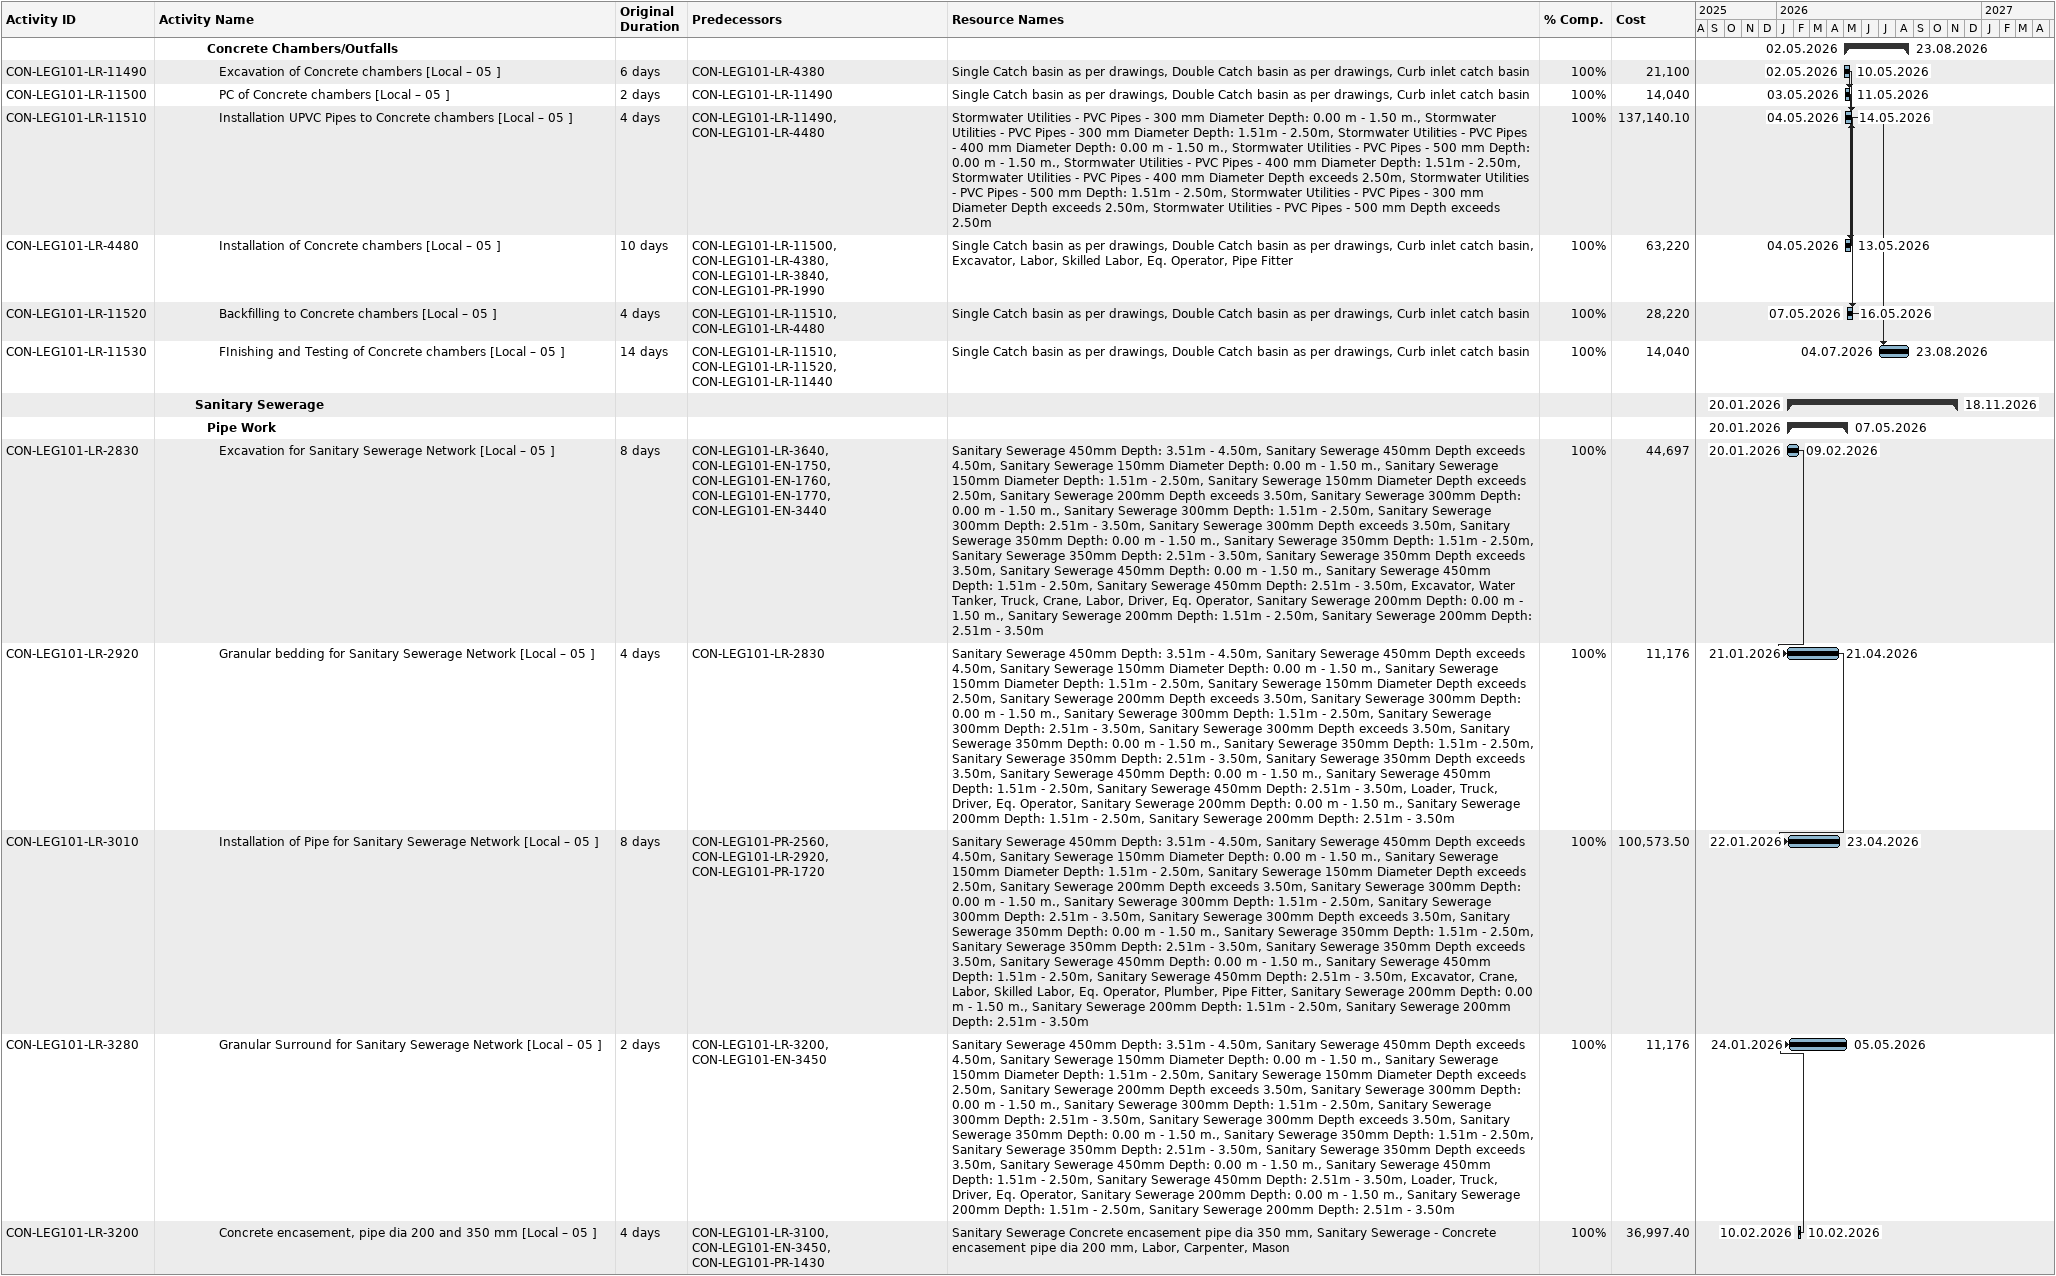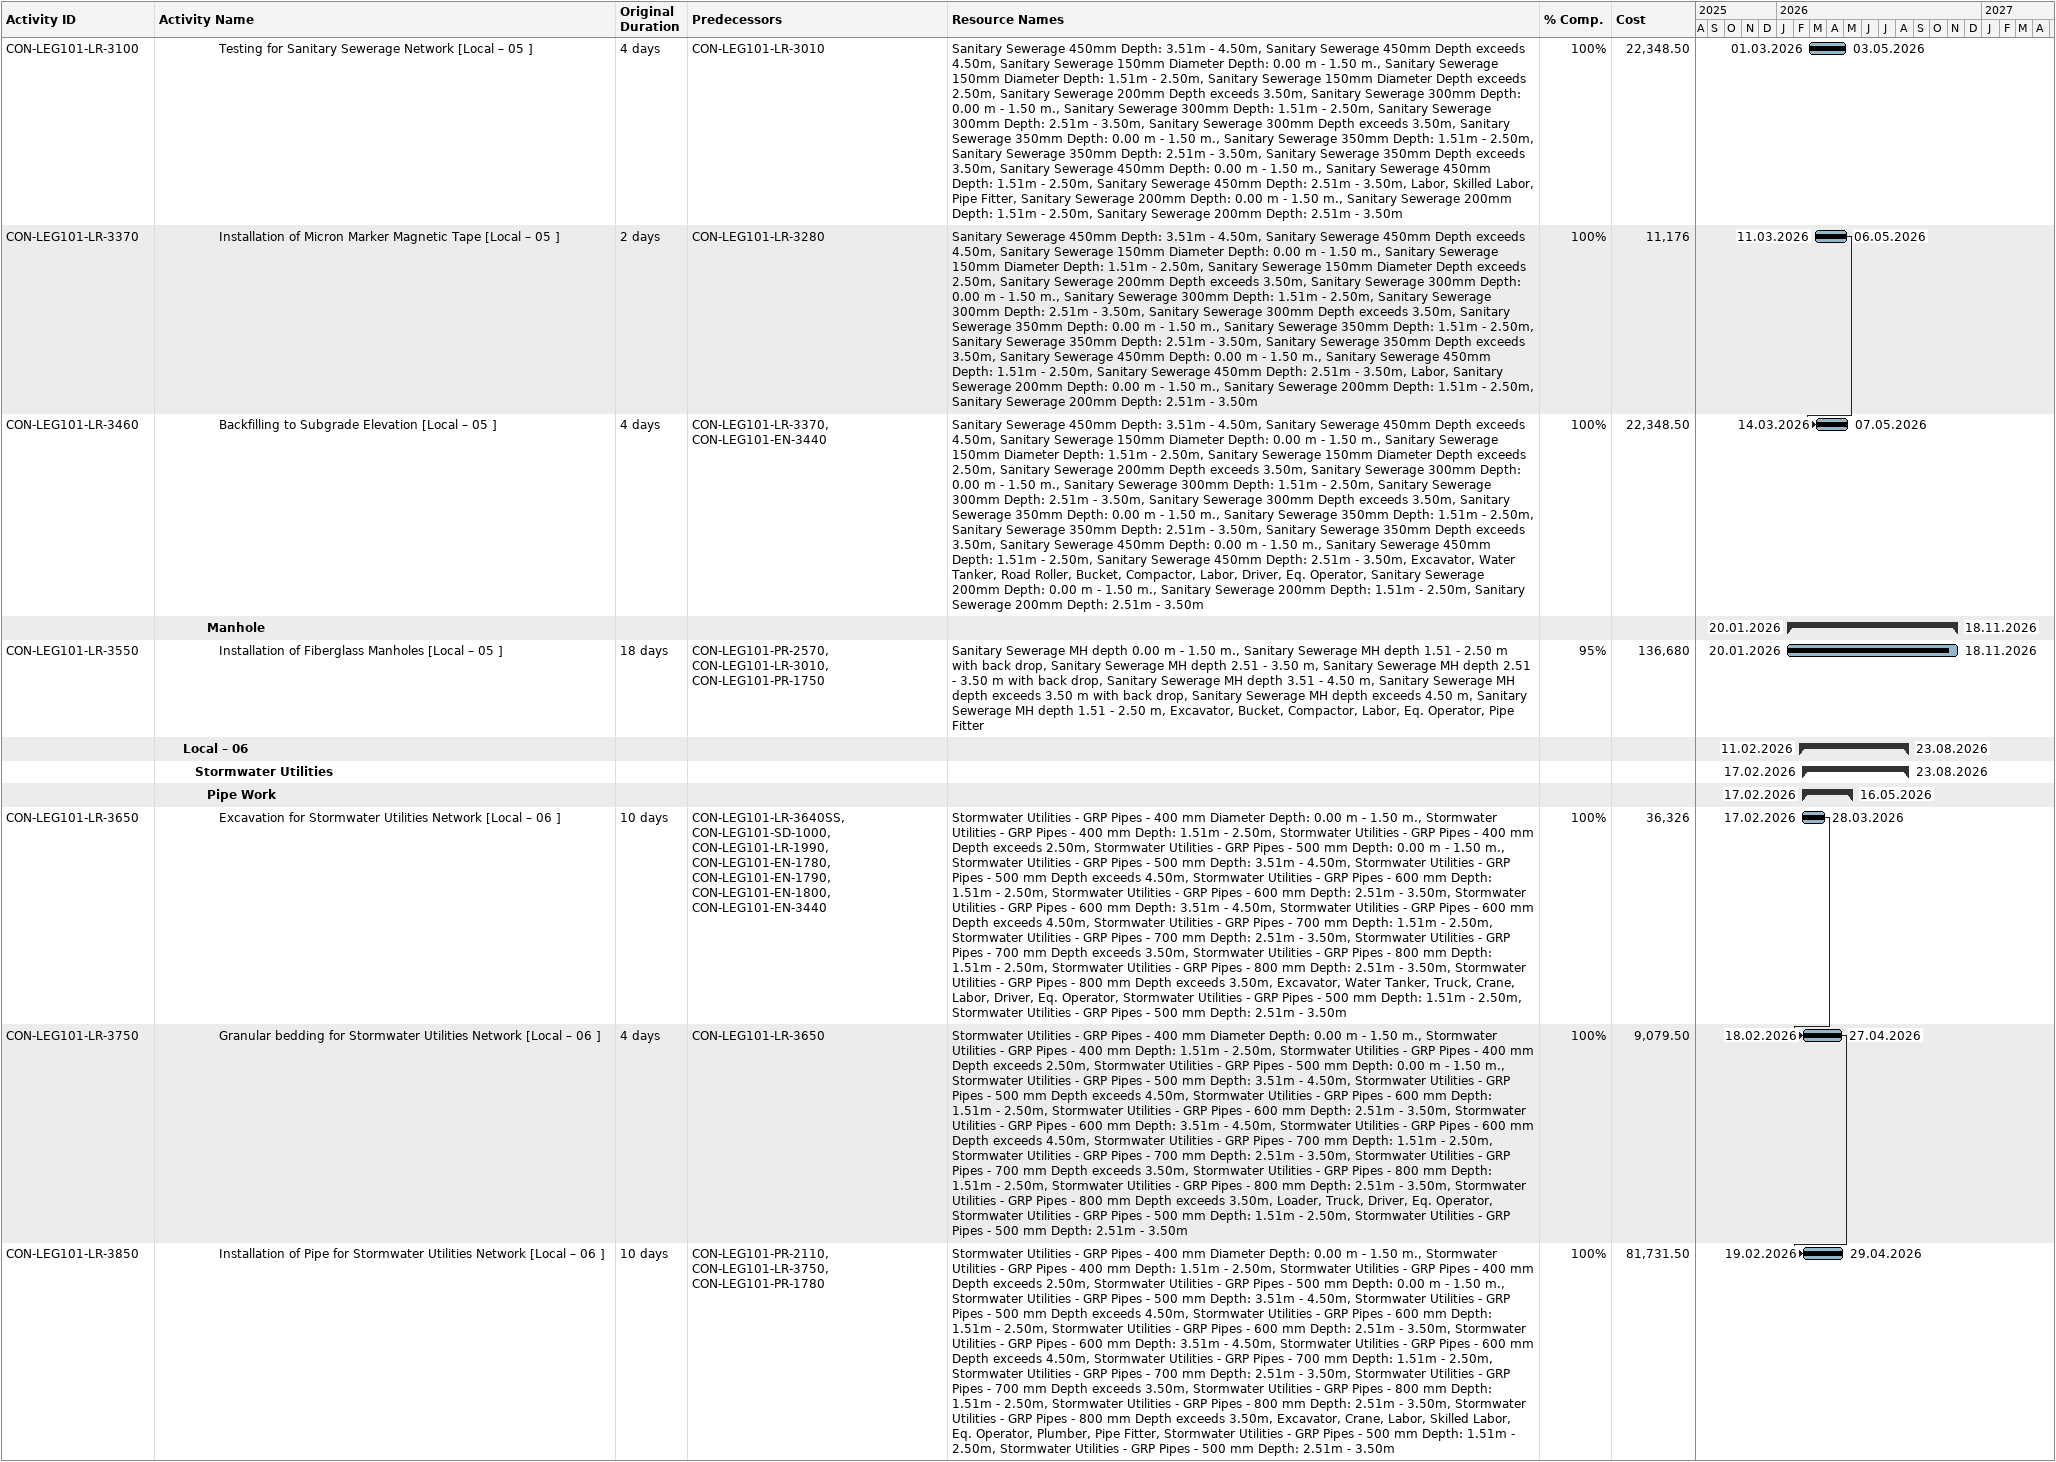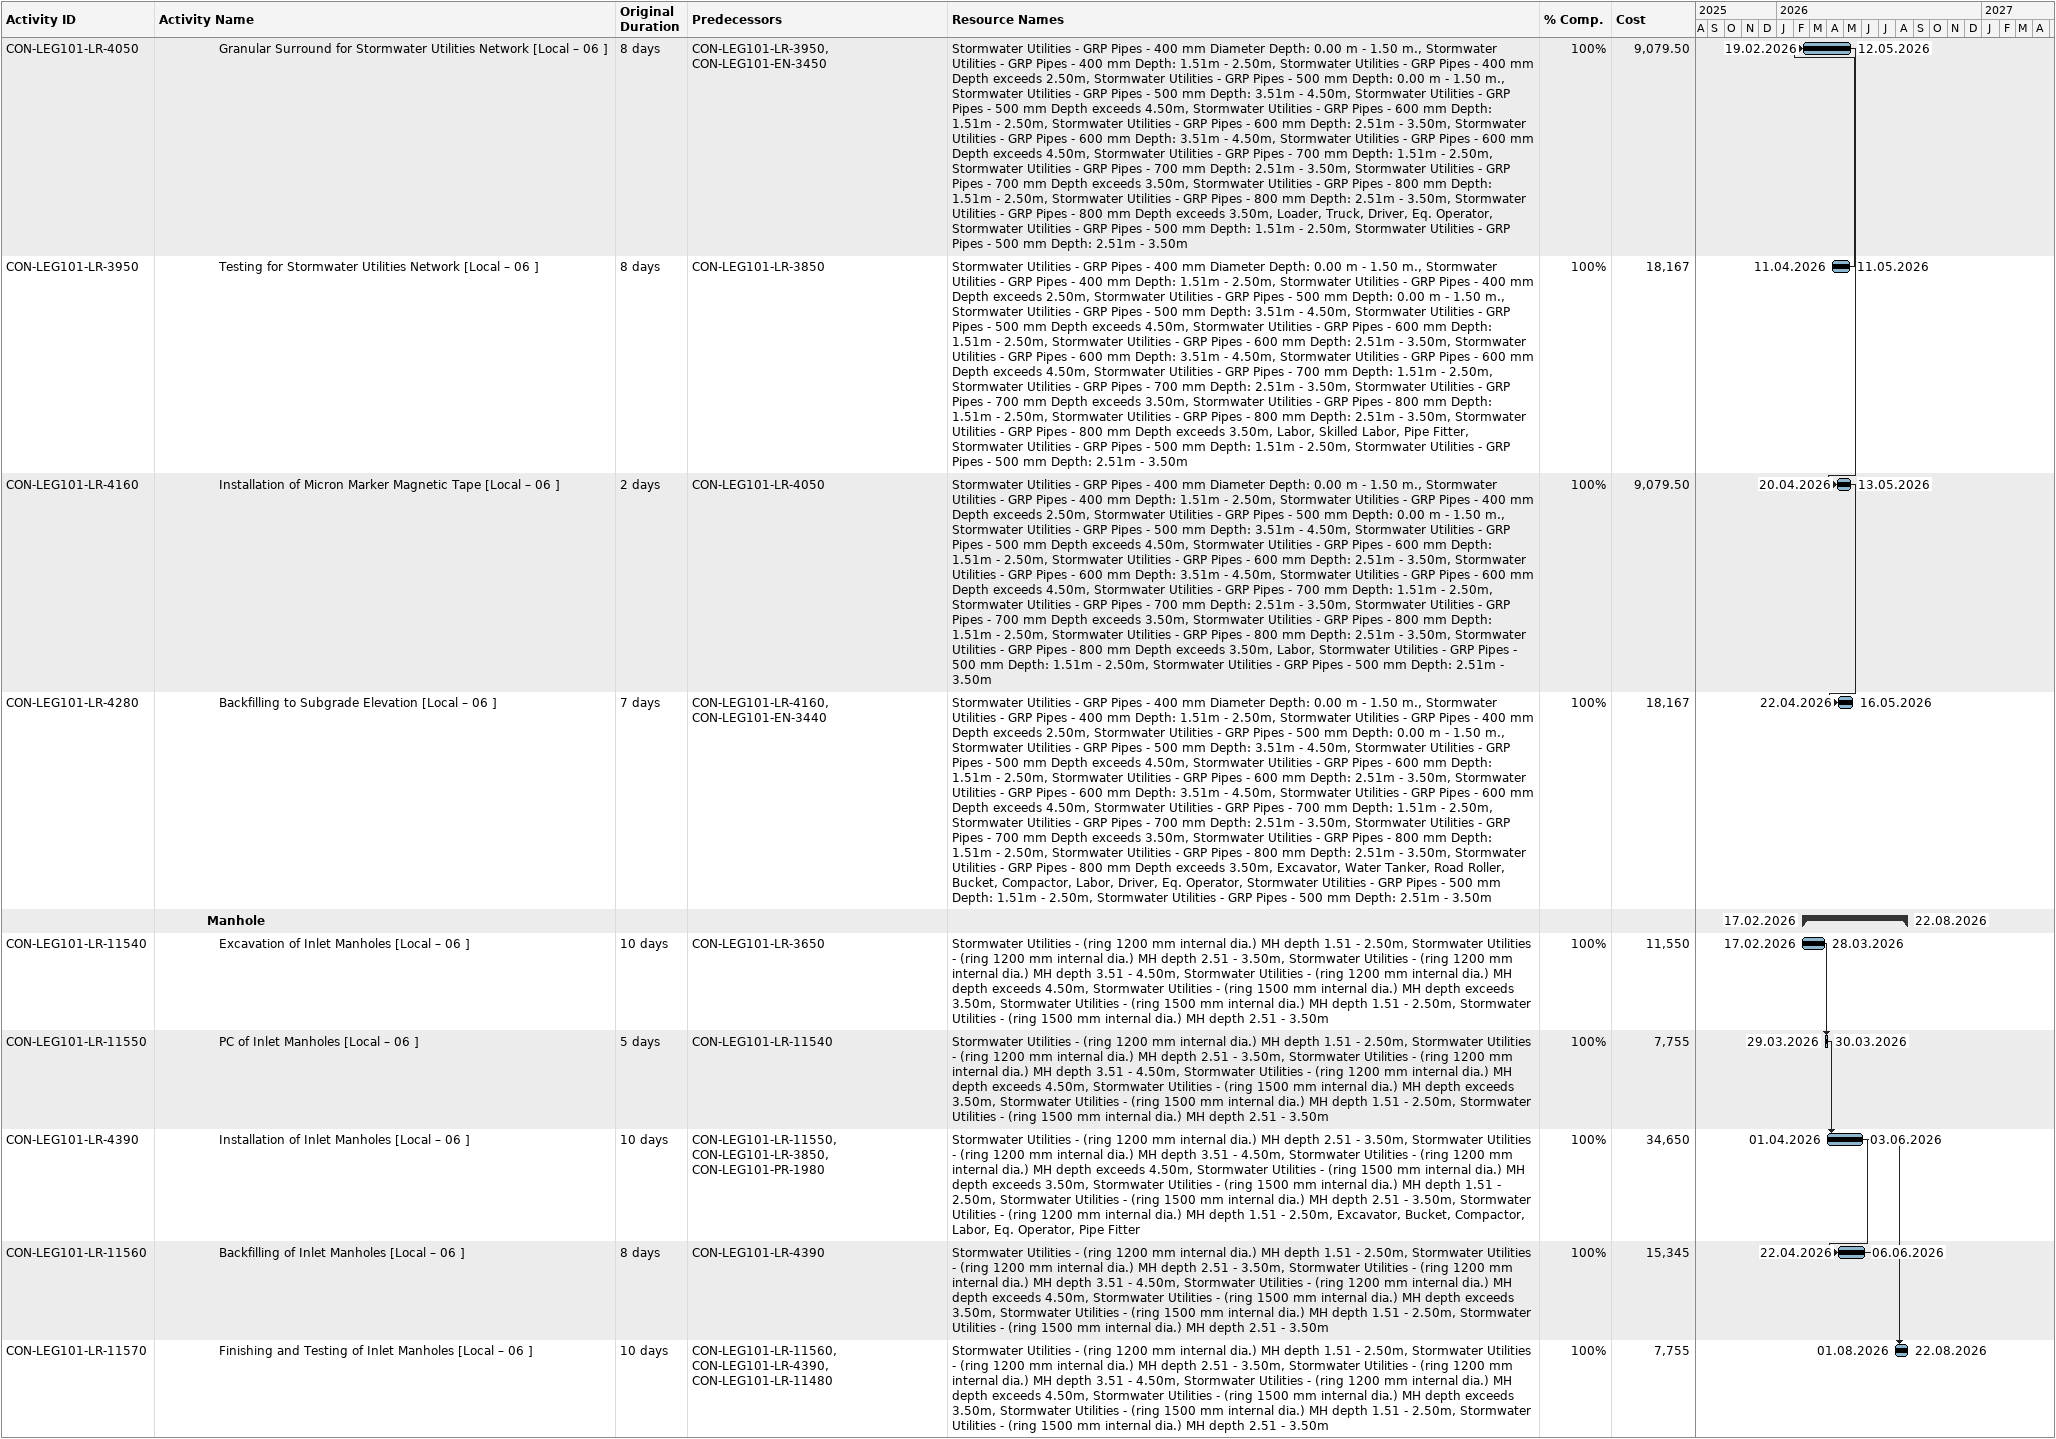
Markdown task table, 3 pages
| ID | Level | Task | Original duration | Start | Finish | Predecessors | Resources | % complete | Cost |
|---|---|---|---|---|---|---|---|---|---|
|  | 5 | **Concrete Chambers/Outfalls** |  | 2026-05-02 | 2026-08-23 |  |  |  |  |
| CON-LEG101-LR-11490 | 6 | Excavation of Concrete chambers [Local – 05 ] | 6d | 2026-05-02 | 2026-05-10 | CON-LEG101-LR-4380 | Single Catch basin as per drawings, Double Catch basin as per drawings, Curb inlet catch basin | 100 | 21100 |
| CON-LEG101-LR-11500 | 6 | PC of Concrete chambers [Local – 05 ] | 2d | 2026-05-03 | 2026-05-11 | CON-LEG101-LR-11490 | Single Catch basin as per drawings, Double Catch basin as per drawings, Curb inlet catch basin | 100 | 14040 |
| CON-LEG101-LR-11510 | 6 | Installation UPVC Pipes to Concrete chambers [Local – 05 ] | 4d | 2026-05-04 | 2026-05-14 | CON-LEG101-LR-11490, CON-LEG101-LR-4480 | Stormwater Utilities - PVC Pipes - 300 mm Diameter Depth: 0.00 m - 1.50 m., Stormwater Utilities - PVC Pipes - 300 mm Diameter Depth: 1.51m - 2.50m, Stormwater Utilities - PVC Pipes - 400 mm Diameter Depth: 0.00 m - 1.50 m., Stormwater Utilities - PVC Pipes - 500 mm Depth: 0.00 m - 1.50 m., Stormwater Utilities - PVC Pipes - 400 mm Diameter Depth: 1.51m - 2.50m, Stormwater Utilities - PVC Pipes - 400 mm Diameter Depth exceeds 2.50m, Stormwater Utilities - PVC Pipes - 500 mm Depth: 1.51m - 2.50m, Stormwater Utilities - PVC Pipes - 300 mm Diameter Depth exceeds 2.50m, Stormwater Utilities - PVC Pipes - 500 mm Depth exceeds 2.50m | 100 | 137140.10 |
| CON-LEG101-LR-4480 | 6 | Installation of Concrete chambers [Local – 05 ] | 10d | 2026-05-04 | 2026-05-13 | CON-LEG101-LR-11500, CON-LEG101-LR-4380, CON-LEG101-LR-3840, CON-LEG101-PR-1990 | Single Catch basin as per drawings, Double Catch basin as per drawings, Curb inlet catch basin, Excavator, Labor, Skilled Labor, Eq. Operator, Pipe Fitter | 100 | 63220 |
| CON-LEG101-LR-11520 | 6 | Backfilling to Concrete chambers [Local – 05 ] | 4d | 2026-05-07 | 2026-05-16 | CON-LEG101-LR-11510, CON-LEG101-LR-4480 | Single Catch basin as per drawings, Double Catch basin as per drawings, Curb inlet catch basin | 100 | 28220 |
| CON-LEG101-LR-11530 | 6 | FInishing and Testing of Concrete chambers [Local – 05 ] | 14d | 2026-07-04 | 2026-08-23 | CON-LEG101-LR-11510, CON-LEG101-LR-11520, CON-LEG101-LR-11440 | Single Catch basin as per drawings, Double Catch basin as per drawings, Curb inlet catch basin | 100 | 14040 |
|  | 4 | **Sanitary Sewerage** |  | 2026-01-20 | 2026-11-18 |  |  |  |  |
|  | 5 | **Pipe Work** |  | 2026-01-20 | 2026-05-07 |  |  |  |  |
| CON-LEG101-LR-2830 | 6 | Excavation for Sanitary Sewerage Network [Local – 05 ] | 8d | 2026-01-20 | 2026-02-09 | CON-LEG101-LR-3640, CON-LEG101-EN-1750, CON-LEG101-EN-1760, CON-LEG101-EN-1770, CON-LEG101-EN-3440 | Sanitary Sewerage 450mm Depth: 3.51m - 4.50m, Sanitary Sewerage 450mm Depth exceeds 4.50m, Sanitary Sewerage 150mm Diameter Depth: 0.00 m - 1.50 m., Sanitary Sewerage 150mm Diameter Depth: 1.51m - 2.50m, Sanitary Sewerage 150mm Diameter Depth exceeds 2.50m, Sanitary Sewerage 200mm Depth exceeds 3.50m, Sanitary Sewerage 300mm Depth: 0.00 m - 1.50 m., Sanitary Sewerage 300mm Depth: 1.51m - 2.50m, Sanitary Sewerage 300mm Depth: 2.51m - 3.50m, Sanitary Sewerage 300mm Depth exceeds 3.50m, Sanitary Sewerage 350mm Depth: 0.00 m - 1.50 m., Sanitary Sewerage 350mm Depth: 1.51m - 2.50m, Sanitary Sewerage 350mm Depth: 2.51m - 3.50m, Sanitary Sewerage 350mm Depth exceeds 3.50m, Sanitary Sewerage 450mm Depth: 0.00 m - 1.50 m., Sanitary Sewerage 450mm Depth: 1.51m - 2.50m, Sanitary Sewerage 450mm Depth: 2.51m - 3.50m, Excavator, Water Tanker, Truck, Crane, Labor, Driver, Eq. Operator, Sanitary Sewerage 200mm Depth: 0.00 m - 1.50 m., Sanitary Sewerage 200mm Depth: 1.51m - 2.50m, Sanitary Sewerage 200mm Depth: 2.51m - 3.50m | 100 | 44697 |
| CON-LEG101-LR-2920 | 6 | Granular bedding for Sanitary Sewerage Network [Local – 05 ] | 4d | 2026-01-21 | 2026-04-21 | CON-LEG101-LR-2830 | Sanitary Sewerage 450mm Depth: 3.51m - 4.50m, Sanitary Sewerage 450mm Depth exceeds 4.50m, Sanitary Sewerage 150mm Diameter Depth: 0.00 m - 1.50 m., Sanitary Sewerage 150mm Diameter Depth: 1.51m - 2.50m, Sanitary Sewerage 150mm Diameter Depth exceeds 2.50m, Sanitary Sewerage 200mm Depth exceeds 3.50m, Sanitary Sewerage 300mm Depth: 0.00 m - 1.50 m., Sanitary Sewerage 300mm Depth: 1.51m - 2.50m, Sanitary Sewerage 300mm Depth: 2.51m - 3.50m, Sanitary Sewerage 300mm Depth exceeds 3.50m, Sanitary Sewerage 350mm Depth: 0.00 m - 1.50 m., Sanitary Sewerage 350mm Depth: 1.51m - 2.50m, Sanitary Sewerage 350mm Depth: 2.51m - 3.50m, Sanitary Sewerage 350mm Depth exceeds 3.50m, Sanitary Sewerage 450mm Depth: 0.00 m - 1.50 m., Sanitary Sewerage 450mm Depth: 1.51m - 2.50m, Sanitary Sewerage 450mm Depth: 2.51m - 3.50m, Loader, Truck, Driver, Eq. Operator, Sanitary Sewerage 200mm Depth: 0.00 m - 1.50 m., Sanitary Sewerage 200mm Depth: 1.51m - 2.50m, Sanitary Sewerage 200mm Depth: 2.51m - 3.50m | 100 | 11176 |
| CON-LEG101-LR-3010 | 6 | Installation of Pipe for Sanitary Sewerage Network [Local – 05 ] | 8d | 2026-01-22 | 2026-04-23 | CON-LEG101-PR-2560, CON-LEG101-LR-2920, CON-LEG101-PR-1720 | Sanitary Sewerage 450mm Depth: 3.51m - 4.50m, Sanitary Sewerage 450mm Depth exceeds 4.50m, Sanitary Sewerage 150mm Diameter Depth: 0.00 m - 1.50 m., Sanitary Sewerage 150mm Diameter Depth: 1.51m - 2.50m, Sanitary Sewerage 150mm Diameter Depth exceeds 2.50m, Sanitary Sewerage 200mm Depth exceeds 3.50m, Sanitary Sewerage 300mm Depth: 0.00 m - 1.50 m., Sanitary Sewerage 300mm Depth: 1.51m - 2.50m, Sanitary Sewerage 300mm Depth: 2.51m - 3.50m, Sanitary Sewerage 300mm Depth exceeds 3.50m, Sanitary Sewerage 350mm Depth: 0.00 m - 1.50 m., Sanitary Sewerage 350mm Depth: 1.51m - 2.50m, Sanitary Sewerage 350mm Depth: 2.51m - 3.50m, Sanitary Sewerage 350mm Depth exceeds 3.50m, Sanitary Sewerage 450mm Depth: 0.00 m - 1.50 m., Sanitary Sewerage 450mm Depth: 1.51m - 2.50m, Sanitary Sewerage 450mm Depth: 2.51m - 3.50m, Excavator, Crane, Labor, Skilled Labor, Eq. Operator, Plumber, Pipe Fitter, Sanitary Sewerage 200mm Depth: 0.00 m - 1.50 m., Sanitary Sewerage 200mm Depth: 1.51m - 2.50m, Sanitary Sewerage 200mm Depth: 2.51m - 3.50m | 100 | 100573.50 |
| CON-LEG101-LR-3280 | 6 | Granular Surround for Sanitary Sewerage Network [Local – 05 ] | 2d | 2026-01-24 | 2026-05-05 | CON-LEG101-LR-3200, CON-LEG101-EN-3450 | Sanitary Sewerage 450mm Depth: 3.51m - 4.50m, Sanitary Sewerage 450mm Depth exceeds 4.50m, Sanitary Sewerage 150mm Diameter Depth: 0.00 m - 1.50 m., Sanitary Sewerage 150mm Diameter Depth: 1.51m - 2.50m, Sanitary Sewerage 150mm Diameter Depth exceeds 2.50m, Sanitary Sewerage 200mm Depth exceeds 3.50m, Sanitary Sewerage 300mm Depth: 0.00 m - 1.50 m., Sanitary Sewerage 300mm Depth: 1.51m - 2.50m, Sanitary Sewerage 300mm Depth: 2.51m - 3.50m, Sanitary Sewerage 300mm Depth exceeds 3.50m, Sanitary Sewerage 350mm Depth: 0.00 m - 1.50 m., Sanitary Sewerage 350mm Depth: 1.51m - 2.50m, Sanitary Sewerage 350mm Depth: 2.51m - 3.50m, Sanitary Sewerage 350mm Depth exceeds 3.50m, Sanitary Sewerage 450mm Depth: 0.00 m - 1.50 m., Sanitary Sewerage 450mm Depth: 1.51m - 2.50m, Sanitary Sewerage 450mm Depth: 2.51m - 3.50m, Loader, Truck, Driver, Eq. Operator, Sanitary Sewerage 200mm Depth: 0.00 m - 1.50 m., Sanitary Sewerage 200mm Depth: 1.51m - 2.50m, Sanitary Sewerage 200mm Depth: 2.51m - 3.50m | 100 | 11176 |
| CON-LEG101-LR-3200 | 6 | Concrete encasement, pipe dia 200 and 350 mm [Local – 05 ] | 4d | 2026-02-10 | 2026-02-10 | CON-LEG101-LR-3100, CON-LEG101-EN-3450, CON-LEG101-PR-1430 | Sanitary Sewerage Concrete encasement pipe dia 350 mm, Sanitary Sewerage - Concrete encasement pipe dia 200 mm, Labor, Carpenter, Mason | 100 | 36997.40 |
| CON-LEG101-LR-3100 | 6 | Testing for Sanitary Sewerage Network [Local – 05 ] | 4d | 2026-03-01 | 2026-05-03 | CON-LEG101-LR-3010 | Sanitary Sewerage 450mm Depth: 3.51m - 4.50m, Sanitary Sewerage 450mm Depth exceeds 4.50m, Sanitary Sewerage 150mm Diameter Depth: 0.00 m - 1.50 m., Sanitary Sewerage 150mm Diameter Depth: 1.51m - 2.50m, Sanitary Sewerage 150mm Diameter Depth exceeds 2.50m, Sanitary Sewerage 200mm Depth exceeds 3.50m, Sanitary Sewerage 300mm Depth: 0.00 m - 1.50 m., Sanitary Sewerage 300mm Depth: 1.51m - 2.50m, Sanitary Sewerage 300mm Depth: 2.51m - 3.50m, Sanitary Sewerage 300mm Depth exceeds 3.50m, Sanitary Sewerage 350mm Depth: 0.00 m - 1.50 m., Sanitary Sewerage 350mm Depth: 1.51m - 2.50m, Sanitary Sewerage 350mm Depth: 2.51m - 3.50m, Sanitary Sewerage 350mm Depth exceeds 3.50m, Sanitary Sewerage 450mm Depth: 0.00 m - 1.50 m., Sanitary Sewerage 450mm Depth: 1.51m - 2.50m, Sanitary Sewerage 450mm Depth: 2.51m - 3.50m, Labor, Skilled Labor, Pipe Fitter, Sanitary Sewerage 200mm Depth: 0.00 m - 1.50 m., Sanitary Sewerage 200mm Depth: 1.51m - 2.50m, Sanitary Sewerage 200mm Depth: 2.51m - 3.50m | 100 | 22348.50 |
| CON-LEG101-LR-3370 | 6 | Installation of Micron Marker Magnetic Tape [Local – 05 ] | 2d | 2026-03-11 | 2026-05-06 | CON-LEG101-LR-3280 | Sanitary Sewerage 450mm Depth: 3.51m - 4.50m, Sanitary Sewerage 450mm Depth exceeds 4.50m, Sanitary Sewerage 150mm Diameter Depth: 0.00 m - 1.50 m., Sanitary Sewerage 150mm Diameter Depth: 1.51m - 2.50m, Sanitary Sewerage 150mm Diameter Depth exceeds 2.50m, Sanitary Sewerage 200mm Depth exceeds 3.50m, Sanitary Sewerage 300mm Depth: 0.00 m - 1.50 m., Sanitary Sewerage 300mm Depth: 1.51m - 2.50m, Sanitary Sewerage 300mm Depth: 2.51m - 3.50m, Sanitary Sewerage 300mm Depth exceeds 3.50m, Sanitary Sewerage 350mm Depth: 0.00 m - 1.50 m., Sanitary Sewerage 350mm Depth: 1.51m - 2.50m, Sanitary Sewerage 350mm Depth: 2.51m - 3.50m, Sanitary Sewerage 350mm Depth exceeds 3.50m, Sanitary Sewerage 450mm Depth: 0.00 m - 1.50 m., Sanitary Sewerage 450mm Depth: 1.51m - 2.50m, Sanitary Sewerage 450mm Depth: 2.51m - 3.50m, Labor, Sanitary Sewerage 200mm Depth: 0.00 m - 1.50 m., Sanitary Sewerage 200mm Depth: 1.51m - 2.50m, Sanitary Sewerage 200mm Depth: 2.51m - 3.50m | 100 | 11176 |
| CON-LEG101-LR-3460 | 6 | Backfilling to Subgrade Elevation [Local – 05 ] | 4d | 2026-03-14 | 2026-05-07 | CON-LEG101-LR-3370, CON-LEG101-EN-3440 | Sanitary Sewerage 450mm Depth: 3.51m - 4.50m, Sanitary Sewerage 450mm Depth exceeds 4.50m, Sanitary Sewerage 150mm Diameter Depth: 0.00 m - 1.50 m., Sanitary Sewerage 150mm Diameter Depth: 1.51m - 2.50m, Sanitary Sewerage 150mm Diameter Depth exceeds 2.50m, Sanitary Sewerage 200mm Depth exceeds 3.50m, Sanitary Sewerage 300mm Depth: 0.00 m - 1.50 m., Sanitary Sewerage 300mm Depth: 1.51m - 2.50m, Sanitary Sewerage 300mm Depth: 2.51m - 3.50m, Sanitary Sewerage 300mm Depth exceeds 3.50m, Sanitary Sewerage 350mm Depth: 0.00 m - 1.50 m., Sanitary Sewerage 350mm Depth: 1.51m - 2.50m, Sanitary Sewerage 350mm Depth: 2.51m - 3.50m, Sanitary Sewerage 350mm Depth exceeds 3.50m, Sanitary Sewerage 450mm Depth: 0.00 m - 1.50 m., Sanitary Sewerage 450mm Depth: 1.51m - 2.50m, Sanitary Sewerage 450mm Depth: 2.51m - 3.50m, Excavator, Water Tanker, Road Roller, Bucket, Compactor, Labor, Driver, Eq. Operator, Sanitary Sewerage 200mm Depth: 0.00 m - 1.50 m., Sanitary Sewerage 200mm Depth: 1.51m - 2.50m, Sanitary Sewerage 200mm Depth: 2.51m - 3.50m | 100 | 22348.50 |
|  | 5 | **Manhole** |  | 2026-01-20 | 2026-11-18 |  |  |  |  |
| CON-LEG101-LR-3550 | 6 | Installation of Fiberglass Manholes [Local – 05 ] | 18d | 2026-01-20 | 2026-11-18 | CON-LEG101-PR-2570, CON-LEG101-LR-3010, CON-LEG101-PR-1750 | Sanitary Sewerage MH depth 0.00 m - 1.50 m., Sanitary Sewerage MH depth 1.51 - 2.50 m with back drop, Sanitary Sewerage MH depth 2.51 - 3.50 m, Sanitary Sewerage MH depth 2.51 - 3.50 m with back drop, Sanitary Sewerage MH depth 3.51 - 4.50 m, Sanitary Sewerage MH depth exceeds 3.50 m with back drop, Sanitary Sewerage MH depth exceeds 4.50 m, Sanitary Sewerage MH depth 1.51 - 2.50 m, Excavator, Bucket, Compactor, Labor, Eq. Operator, Pipe Fitter | 95 | 136680 |
|  | 3 | **Local – 06** |  | 2026-02-11 | 2026-08-23 |  |  |  |  |
|  | 4 | **Stormwater Utilities** |  | 2026-02-17 | 2026-08-23 |  |  |  |  |
|  | 5 | **Pipe Work** |  | 2026-02-17 | 2026-05-16 |  |  |  |  |
| CON-LEG101-LR-3650 | 6 | Excavation for Stormwater Utilities Network [Local – 06 ] | 10d | 2026-02-17 | 2026-03-28 | CON-LEG101-LR-3640SS, CON-LEG101-SD-1000, CON-LEG101-LR-1990, CON-LEG101-EN-1780, CON-LEG101-EN-1790, CON-LEG101-EN-1800, CON-LEG101-EN-3440 | Stormwater Utilities - GRP Pipes - 400 mm Diameter Depth: 0.00 m - 1.50 m., Stormwater Utilities - GRP Pipes - 400 mm Depth: 1.51m - 2.50m, Stormwater Utilities - GRP Pipes - 400 mm Depth exceeds 2.50m, Stormwater Utilities - GRP Pipes - 500 mm Depth: 0.00 m - 1.50 m., Stormwater Utilities - GRP Pipes - 500 mm Depth: 3.51m - 4.50m, Stormwater Utilities - GRP Pipes - 500 mm Depth exceeds 4.50m, Stormwater Utilities - GRP Pipes - 600 mm Depth: 1.51m - 2.50m, Stormwater Utilities - GRP Pipes - 600 mm Depth: 2.51m - 3.50m, Stormwater Utilities - GRP Pipes - 600 mm Depth: 3.51m - 4.50m, Stormwater Utilities - GRP Pipes - 600 mm Depth exceeds 4.50m, Stormwater Utilities - GRP Pipes - 700 mm Depth: 1.51m - 2.50m, Stormwater Utilities - GRP Pipes - 700 mm Depth: 2.51m - 3.50m, Stormwater Utilities - GRP Pipes - 700 mm Depth exceeds 3.50m, Stormwater Utilities - GRP Pipes - 800 mm Depth: 1.51m - 2.50m, Stormwater Utilities - GRP Pipes - 800 mm Depth: 2.51m - 3.50m, Stormwater Utilities - GRP Pipes - 800 mm Depth exceeds 3.50m, Excavator, Water Tanker, Truck, Crane, Labor, Driver, Eq. Operator, Stormwater Utilities - GRP Pipes - 500 mm Depth: 1.51m - 2.50m, Stormwater Utilities - GRP Pipes - 500 mm Depth: 2.51m - 3.50m | 100 | 36326 |
| CON-LEG101-LR-3750 | 6 | Granular bedding for Stormwater Utilities Network [Local – 06 ] | 4d | 2026-02-18 | 2026-04-27 | CON-LEG101-LR-3650 | Stormwater Utilities - GRP Pipes - 400 mm Diameter Depth: 0.00 m - 1.50 m., Stormwater Utilities - GRP Pipes - 400 mm Depth: 1.51m - 2.50m, Stormwater Utilities - GRP Pipes - 400 mm Depth exceeds 2.50m, Stormwater Utilities - GRP Pipes - 500 mm Depth: 0.00 m - 1.50 m., Stormwater Utilities - GRP Pipes - 500 mm Depth: 3.51m - 4.50m, Stormwater Utilities - GRP Pipes - 500 mm Depth exceeds 4.50m, Stormwater Utilities - GRP Pipes - 600 mm Depth: 1.51m - 2.50m, Stormwater Utilities - GRP Pipes - 600 mm Depth: 2.51m - 3.50m, Stormwater Utilities - GRP Pipes - 600 mm Depth: 3.51m - 4.50m, Stormwater Utilities - GRP Pipes - 600 mm Depth exceeds 4.50m, Stormwater Utilities - GRP Pipes - 700 mm Depth: 1.51m - 2.50m, Stormwater Utilities - GRP Pipes - 700 mm Depth: 2.51m - 3.50m, Stormwater Utilities - GRP Pipes - 700 mm Depth exceeds 3.50m, Stormwater Utilities - GRP Pipes - 800 mm Depth: 1.51m - 2.50m, Stormwater Utilities - GRP Pipes - 800 mm Depth: 2.51m - 3.50m, Stormwater Utilities - GRP Pipes - 800 mm Depth exceeds 3.50m, Loader, Truck, Driver, Eq. Operator, Stormwater Utilities - GRP Pipes - 500 mm Depth: 1.51m - 2.50m, Stormwater Utilities - GRP Pipes - 500 mm Depth: 2.51m - 3.50m | 100 | 9079.50 |
| CON-LEG101-LR-3850 | 6 | Installation of Pipe for Stormwater Utilities Network [Local – 06 ] | 10d | 2026-02-19 | 2026-04-29 | CON-LEG101-PR-2110, CON-LEG101-LR-3750, CON-LEG101-PR-1780 | Stormwater Utilities - GRP Pipes - 400 mm Diameter Depth: 0.00 m - 1.50 m., Stormwater Utilities - GRP Pipes - 400 mm Depth: 1.51m - 2.50m, Stormwater Utilities - GRP Pipes - 400 mm Depth exceeds 2.50m, Stormwater Utilities - GRP Pipes - 500 mm Depth: 0.00 m - 1.50 m., Stormwater Utilities - GRP Pipes - 500 mm Depth: 3.51m - 4.50m, Stormwater Utilities - GRP Pipes - 500 mm Depth exceeds 4.50m, Stormwater Utilities - GRP Pipes - 600 mm Depth: 1.51m - 2.50m, Stormwater Utilities - GRP Pipes - 600 mm Depth: 2.51m - 3.50m, Stormwater Utilities - GRP Pipes - 600 mm Depth: 3.51m - 4.50m, Stormwater Utilities - GRP Pipes - 600 mm Depth exceeds 4.50m, Stormwater Utilities - GRP Pipes - 700 mm Depth: 1.51m - 2.50m, Stormwater Utilities - GRP Pipes - 700 mm Depth: 2.51m - 3.50m, Stormwater Utilities - GRP Pipes - 700 mm Depth exceeds 3.50m, Stormwater Utilities - GRP Pipes - 800 mm Depth: 1.51m - 2.50m, Stormwater Utilities - GRP Pipes - 800 mm Depth: 2.51m - 3.50m, Stormwater Utilities - GRP Pipes - 800 mm Depth exceeds 3.50m, Excavator, Crane, Labor, Skilled Labor, Eq. Operator, Plumber, Pipe Fitter, Stormwater Utilities - GRP Pipes - 500 mm Depth: 1.51m - 2.50m, Stormwater Utilities - GRP Pipes - 500 mm Depth: 2.51m - 3.50m | 100 | 81731.50 |
| CON-LEG101-LR-4050 | 6 | Granular Surround for Stormwater Utilities Network [Local – 06 ] | 8d | 2026-02-19 | 2026-05-12 | CON-LEG101-LR-3950, CON-LEG101-EN-3450 | Stormwater Utilities - GRP Pipes - 400 mm Diameter Depth: 0.00 m - 1.50 m., Stormwater Utilities - GRP Pipes - 400 mm Depth: 1.51m - 2.50m, Stormwater Utilities - GRP Pipes - 400 mm Depth exceeds 2.50m, Stormwater Utilities - GRP Pipes - 500 mm Depth: 0.00 m - 1.50 m., Stormwater Utilities - GRP Pipes - 500 mm Depth: 3.51m - 4.50m, Stormwater Utilities - GRP Pipes - 500 mm Depth exceeds 4.50m, Stormwater Utilities - GRP Pipes - 600 mm Depth: 1.51m - 2.50m, Stormwater Utilities - GRP Pipes - 600 mm Depth: 2.51m - 3.50m, Stormwater Utilities - GRP Pipes - 600 mm Depth: 3.51m - 4.50m, Stormwater Utilities - GRP Pipes - 600 mm Depth exceeds 4.50m, Stormwater Utilities - GRP Pipes - 700 mm Depth: 1.51m - 2.50m, Stormwater Utilities - GRP Pipes - 700 mm Depth: 2.51m - 3.50m, Stormwater Utilities - GRP Pipes - 700 mm Depth exceeds 3.50m, Stormwater Utilities - GRP Pipes - 800 mm Depth: 1.51m - 2.50m, Stormwater Utilities - GRP Pipes - 800 mm Depth: 2.51m - 3.50m, Stormwater Utilities - GRP Pipes - 800 mm Depth exceeds 3.50m, Loader, Truck, Driver, Eq. Operator, Stormwater Utilities - GRP Pipes - 500 mm Depth: 1.51m - 2.50m, Stormwater Utilities - GRP Pipes - 500 mm Depth: 2.51m - 3.50m | 100 | 9079.50 |
| CON-LEG101-LR-3950 | 6 | Testing for Stormwater Utilities Network [Local – 06 ] | 8d | 2026-04-11 | 2026-05-11 | CON-LEG101-LR-3850 | Stormwater Utilities - GRP Pipes - 400 mm Diameter Depth: 0.00 m - 1.50 m., Stormwater Utilities - GRP Pipes - 400 mm Depth: 1.51m - 2.50m, Stormwater Utilities - GRP Pipes - 400 mm Depth exceeds 2.50m, Stormwater Utilities - GRP Pipes - 500 mm Depth: 0.00 m - 1.50 m., Stormwater Utilities - GRP Pipes - 500 mm Depth: 3.51m - 4.50m, Stormwater Utilities - GRP Pipes - 500 mm Depth exceeds 4.50m, Stormwater Utilities - GRP Pipes - 600 mm Depth: 1.51m - 2.50m, Stormwater Utilities - GRP Pipes - 600 mm Depth: 2.51m - 3.50m, Stormwater Utilities - GRP Pipes - 600 mm Depth: 3.51m - 4.50m, Stormwater Utilities - GRP Pipes - 600 mm Depth exceeds 4.50m, Stormwater Utilities - GRP Pipes - 700 mm Depth: 1.51m - 2.50m, Stormwater Utilities - GRP Pipes - 700 mm Depth: 2.51m - 3.50m, Stormwater Utilities - GRP Pipes - 700 mm Depth exceeds 3.50m, Stormwater Utilities - GRP Pipes - 800 mm Depth: 1.51m - 2.50m, Stormwater Utilities - GRP Pipes - 800 mm Depth: 2.51m - 3.50m, Stormwater Utilities - GRP Pipes - 800 mm Depth exceeds 3.50m, Labor, Skilled Labor, Pipe Fitter, Stormwater Utilities - GRP Pipes - 500 mm Depth: 1.51m - 2.50m, Stormwater Utilities - GRP Pipes - 500 mm Depth: 2.51m - 3.50m | 100 | 18167 |
| CON-LEG101-LR-4160 | 6 | Installation of Micron Marker Magnetic Tape [Local – 06 ] | 2d | 2026-04-20 | 2026-05-13 | CON-LEG101-LR-4050 | Stormwater Utilities - GRP Pipes - 400 mm Diameter Depth: 0.00 m - 1.50 m., Stormwater Utilities - GRP Pipes - 400 mm Depth: 1.51m - 2.50m, Stormwater Utilities - GRP Pipes - 400 mm Depth exceeds 2.50m, Stormwater Utilities - GRP Pipes - 500 mm Depth: 0.00 m - 1.50 m., Stormwater Utilities - GRP Pipes - 500 mm Depth: 3.51m - 4.50m, Stormwater Utilities - GRP Pipes - 500 mm Depth exceeds 4.50m, Stormwater Utilities - GRP Pipes - 600 mm Depth: 1.51m - 2.50m, Stormwater Utilities - GRP Pipes - 600 mm Depth: 2.51m - 3.50m, Stormwater Utilities - GRP Pipes - 600 mm Depth: 3.51m - 4.50m, Stormwater Utilities - GRP Pipes - 600 mm Depth exceeds 4.50m, Stormwater Utilities - GRP Pipes - 700 mm Depth: 1.51m - 2.50m, Stormwater Utilities - GRP Pipes - 700 mm Depth: 2.51m - 3.50m, Stormwater Utilities - GRP Pipes - 700 mm Depth exceeds 3.50m, Stormwater Utilities - GRP Pipes - 800 mm Depth: 1.51m - 2.50m, Stormwater Utilities - GRP Pipes - 800 mm Depth: 2.51m - 3.50m, Stormwater Utilities - GRP Pipes - 800 mm Depth exceeds 3.50m, Labor, Stormwater Utilities - GRP Pipes - 500 mm Depth: 1.51m - 2.50m, Stormwater Utilities - GRP Pipes - 500 mm Depth: 2.51m - 3.50m | 100 | 9079.50 |
| CON-LEG101-LR-4280 | 6 | Backfilling to Subgrade Elevation [Local – 06 ] | 7d | 2026-04-22 | 2026-05-16 | CON-LEG101-LR-4160, CON-LEG101-EN-3440 | Stormwater Utilities - GRP Pipes - 400 mm Diameter Depth: 0.00 m - 1.50 m., Stormwater Utilities - GRP Pipes - 400 mm Depth: 1.51m - 2.50m, Stormwater Utilities - GRP Pipes - 400 mm Depth exceeds 2.50m, Stormwater Utilities - GRP Pipes - 500 mm Depth: 0.00 m - 1.50 m., Stormwater Utilities - GRP Pipes - 500 mm Depth: 3.51m - 4.50m, Stormwater Utilities - GRP Pipes - 500 mm Depth exceeds 4.50m, Stormwater Utilities - GRP Pipes - 600 mm Depth: 1.51m - 2.50m, Stormwater Utilities - GRP Pipes - 600 mm Depth: 2.51m - 3.50m, Stormwater Utilities - GRP Pipes - 600 mm Depth: 3.51m - 4.50m, Stormwater Utilities - GRP Pipes - 600 mm Depth exceeds 4.50m, Stormwater Utilities - GRP Pipes - 700 mm Depth: 1.51m - 2.50m, Stormwater Utilities - GRP Pipes - 700 mm Depth: 2.51m - 3.50m, Stormwater Utilities - GRP Pipes - 700 mm Depth exceeds 3.50m, Stormwater Utilities - GRP Pipes - 800 mm Depth: 1.51m - 2.50m, Stormwater Utilities - GRP Pipes - 800 mm Depth: 2.51m - 3.50m, Stormwater Utilities - GRP Pipes - 800 mm Depth exceeds 3.50m, Excavator, Water Tanker, Road Roller, Bucket, Compactor, Labor, Driver, Eq. Operator, Stormwater Utilities - GRP Pipes - 500 mm Depth: 1.51m - 2.50m, Stormwater Utilities - GRP Pipes - 500 mm Depth: 2.51m - 3.50m | 100 | 18167 |
|  | 5 | **Manhole** |  | 2026-02-17 | 2026-08-22 |  |  |  |  |
| CON-LEG101-LR-11540 | 6 | Excavation of Inlet Manholes [Local – 06 ] | 10d | 2026-02-17 | 2026-03-28 | CON-LEG101-LR-3650 | Stormwater Utilities - (ring 1200 mm internal dia.) MH depth 1.51 - 2.50m, Stormwater Utilities - (ring 1200 mm internal dia.) MH depth 2.51 - 3.50m, Stormwater Utilities - (ring 1200 mm internal dia.) MH depth 3.51 - 4.50m, Stormwater Utilities - (ring 1200 mm internal dia.) MH depth exceeds 4.50m, Stormwater Utilities - (ring 1500 mm internal dia.) MH depth exceeds 3.50m, Stormwater Utilities - (ring 1500 mm internal dia.) MH depth 1.51 - 2.50m, Stormwater Utilities - (ring 1500 mm internal dia.) MH depth 2.51 - 3.50m | 100 | 11550 |
| CON-LEG101-LR-11550 | 6 | PC of Inlet Manholes [Local – 06 ] | 5d | 2026-03-29 | 2026-03-30 | CON-LEG101-LR-11540 | Stormwater Utilities - (ring 1200 mm internal dia.) MH depth 1.51 - 2.50m, Stormwater Utilities - (ring 1200 mm internal dia.) MH depth 2.51 - 3.50m, Stormwater Utilities - (ring 1200 mm internal dia.) MH depth 3.51 - 4.50m, Stormwater Utilities - (ring 1200 mm internal dia.) MH depth exceeds 4.50m, Stormwater Utilities - (ring 1500 mm internal dia.) MH depth exceeds 3.50m, Stormwater Utilities - (ring 1500 mm internal dia.) MH depth 1.51 - 2.50m, Stormwater Utilities - (ring 1500 mm internal dia.) MH depth 2.51 - 3.50m | 100 | 7755 |
| CON-LEG101-LR-4390 | 6 | Installation of Inlet Manholes [Local – 06 ] | 10d | 2026-04-01 | 2026-06-03 | CON-LEG101-LR-11550, CON-LEG101-LR-3850, CON-LEG101-PR-1980 | Stormwater Utilities - (ring 1200 mm internal dia.) MH depth 2.51 - 3.50m, Stormwater Utilities - (ring 1200 mm internal dia.) MH depth 3.51 - 4.50m, Stormwater Utilities - (ring 1200 mm internal dia.) MH depth exceeds 4.50m, Stormwater Utilities - (ring 1500 mm internal dia.) MH depth exceeds 3.50m, Stormwater Utilities - (ring 1500 mm internal dia.) MH depth 1.51 - 2.50m, Stormwater Utilities - (ring 1500 mm internal dia.) MH depth 2.51 - 3.50m, Stormwater Utilities - (ring 1200 mm internal dia.) MH depth 1.51 - 2.50m, Excavator, Bucket, Compactor, Labor, Eq. Operator, Pipe Fitter | 100 | 34650 |
| CON-LEG101-LR-11560 | 6 | Backfilling of Inlet Manholes [Local – 06 ] | 8d | 2026-04-22 | 2026-06-06 | CON-LEG101-LR-4390 | Stormwater Utilities - (ring 1200 mm internal dia.) MH depth 1.51 - 2.50m, Stormwater Utilities - (ring 1200 mm internal dia.) MH depth 2.51 - 3.50m, Stormwater Utilities - (ring 1200 mm internal dia.) MH depth 3.51 - 4.50m, Stormwater Utilities - (ring 1200 mm internal dia.) MH depth exceeds 4.50m, Stormwater Utilities - (ring 1500 mm internal dia.) MH depth exceeds 3.50m, Stormwater Utilities - (ring 1500 mm internal dia.) MH depth 1.51 - 2.50m, Stormwater Utilities - (ring 1500 mm internal dia.) MH depth 2.51 - 3.50m | 100 | 15345 |
| CON-LEG101-LR-11570 | 6 | Finishing and Testing of Inlet Manholes [Local – 06 ] | 10d | 2026-08-01 | 2026-08-22 | CON-LEG101-LR-11560, CON-LEG101-LR-4390, CON-LEG101-LR-11480 | Stormwater Utilities - (ring 1200 mm internal dia.) MH depth 1.51 - 2.50m, Stormwater Utilities - (ring 1200 mm internal dia.) MH depth 2.51 - 3.50m, Stormwater Utilities - (ring 1200 mm internal dia.) MH depth 3.51 - 4.50m, Stormwater Utilities - (ring 1200 mm internal dia.) MH depth exceeds 4.50m, Stormwater Utilities - (ring 1500 mm internal dia.) MH depth exceeds 3.50m, Stormwater Utilities - (ring 1500 mm internal dia.) MH depth 1.51 - 2.50m, Stormwater Utilities - (ring 1500 mm internal dia.) MH depth 2.51 - 3.50m | 100 | 7755 |
